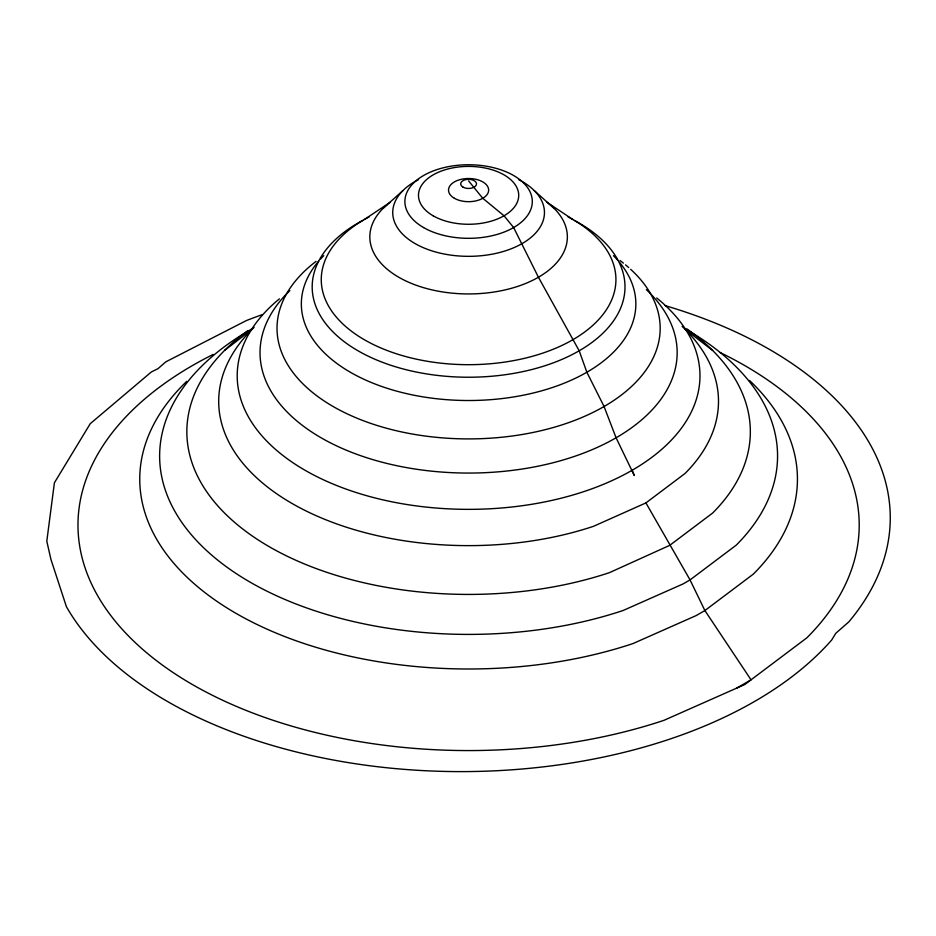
<?xml version="1.0" encoding="UTF-8"?>
<svg xmlns="http://www.w3.org/2000/svg" width="936" height="936" viewBox="0 0 936 936"><rect width="100%" height="100%" fill="white"/><g stroke="black" fill="none" stroke-linecap="round" stroke-linejoin="round"><path stroke-width="1.4" d="M383.058 208.4L402.889 190.628M224.581 350.415L252.17 329.215M632.209 470.235L634.28 475.476L616.075 437.791L604.071 406.516L586.86 372.235L579.185 350.778L538.434 277.243L513.642 227.542L504.048 215.795L482.777 198.292L468.597 180.905M254.101 327.319A249.9 144.284 0 0 0 290.546 502.597A249.9 144.284 0 0 0 593.541 526.301L645.922 502.913L685.012 473.499A249.9 144.284 0 0 0 682.098 326.371M364.42 219.469L390.464 202.117M736.679 688.124L751.035 679.828L704.89 610.553L690.043 579.91L645.922 502.913M546.729 202.117L572.774 219.469M685.012 329.215L712.6 350.415M534.304 190.628L554.135 208.4M720.17 352.544A390.616 225.517 0 0 1 806.879 637.814L744.799 684.52L663.905 720.357A390.616 225.517 0 0 1 150.263 655.75A390.616 225.517 0 0 1 213.186 354.428M749.514 380.449A328.84 189.856 0 0 1 753.375 574.072L704.89 610.553L696.208 615.56L633.017 643.558A328.84 189.856 0 0 1 234.07 612.226A328.84 189.856 0 0 1 186.697 381.385M684.696 328.536A308.962 178.378 0 0 1 736.164 545.208L690.043 579.91L683.186 583.877L623.083 610.506A308.962 178.378 0 0 1 222.464 563.846A308.962 178.378 0 0 1 252.498 328.536M686.813 328.852A281.759 162.677 0 0 1 712.6 513.08L669.72 545.349L609.476 572.633A281.759 162.677 0 0 1 255.2 537.966A281.759 162.677 0 0 1 247.981 330.56M656.698 297.976A231.391 133.591 0 0 1 623.505 474.997A231.391 133.591 0 0 1 315.104 475.734A231.391 133.591 0 0 1 279.384 298.865M646.355 289.657A208.564 120.416 0 0 1 604.562 443.956A208.564 120.416 0 0 1 334.058 444.659A208.564 120.416 0 0 1 289.868 290.581M630.7 269.346A191.587 110.612 0 0 1 589.329 414.18A191.587 110.612 0 0 1 335.322 407.757A191.587 110.612 0 0 1 316.04 261.39M620.018 260.536A191.587 110.612 0 0 1 623.388 263.121M625.552 264.876A191.587 110.612 0 0 1 628.688 267.544M619.538 262.361A167.251 96.56 0 0 1 467.497 400.514A167.251 96.56 0 0 1 318.614 261.226M320.603 258.968A167.251 96.56 0 0 1 323.751 255.668M613.431 255.668A167.251 96.56 0 0 1 617.596 260.091M574.493 220.475A156.406 90.301 0 0 1 580.718 349.888A156.406 90.301 0 0 1 356.476 349.888A156.406 90.301 0 0 1 362.7 220.475M567.953 216.813A147.326 85.059 0 0 1 574.33 338.855A147.326 85.059 0 0 1 362.852 338.855A147.326 85.059 0 0 1 369.24 216.813M549.163 203.931A98.771 57.026 0 0 1 534.865 279.197A98.771 57.026 0 0 1 403.709 279.911A98.771 57.026 0 0 1 386.977 204.809M518.638 179.607A75.863 43.805 0 0 1 523.399 242.822A75.863 43.805 0 0 1 413.794 242.822A75.863 43.805 0 0 1 418.556 179.607M665.168 305.639A412.6 238.212 0 0 1 848.788 621.913L835.754 633.321L831.753 639.92A415.362 239.803 0 0 1 429.87 770.936A415.362 239.803 0 0 1 66.421 606.715L50.977 559.541L46.8 541.219L54.405 482.777L90.242 423.692L151.351 371.966L158.032 368.644L165.801 361.846L246.355 320.568A412.6 238.212 0 0 1 262.057 314.73M423.552 227.542A63.695 36.773 0 0 0 530.127 211.056A63.695 36.773 0 0 0 452.111 166.011A63.695 36.773 0 0 0 423.552 227.542M433.146 215.795A50.134 28.946 0 0 0 517.011 202.819A50.134 28.946 0 0 0 455.621 167.38A50.134 28.946 0 0 0 433.146 215.795M454.405 198.292A20.065 11.583 0 0 0 487.972 193.097A20.065 11.583 0 0 0 463.402 178.905A20.065 11.583 0 0 0 454.405 198.292M462.992 187.118A7.921 4.575 0 0 0 476.248 185.071A7.921 4.575 0 0 0 466.549 179.466A7.921 4.575 0 0 0 462.992 187.118"/></g></svg>
